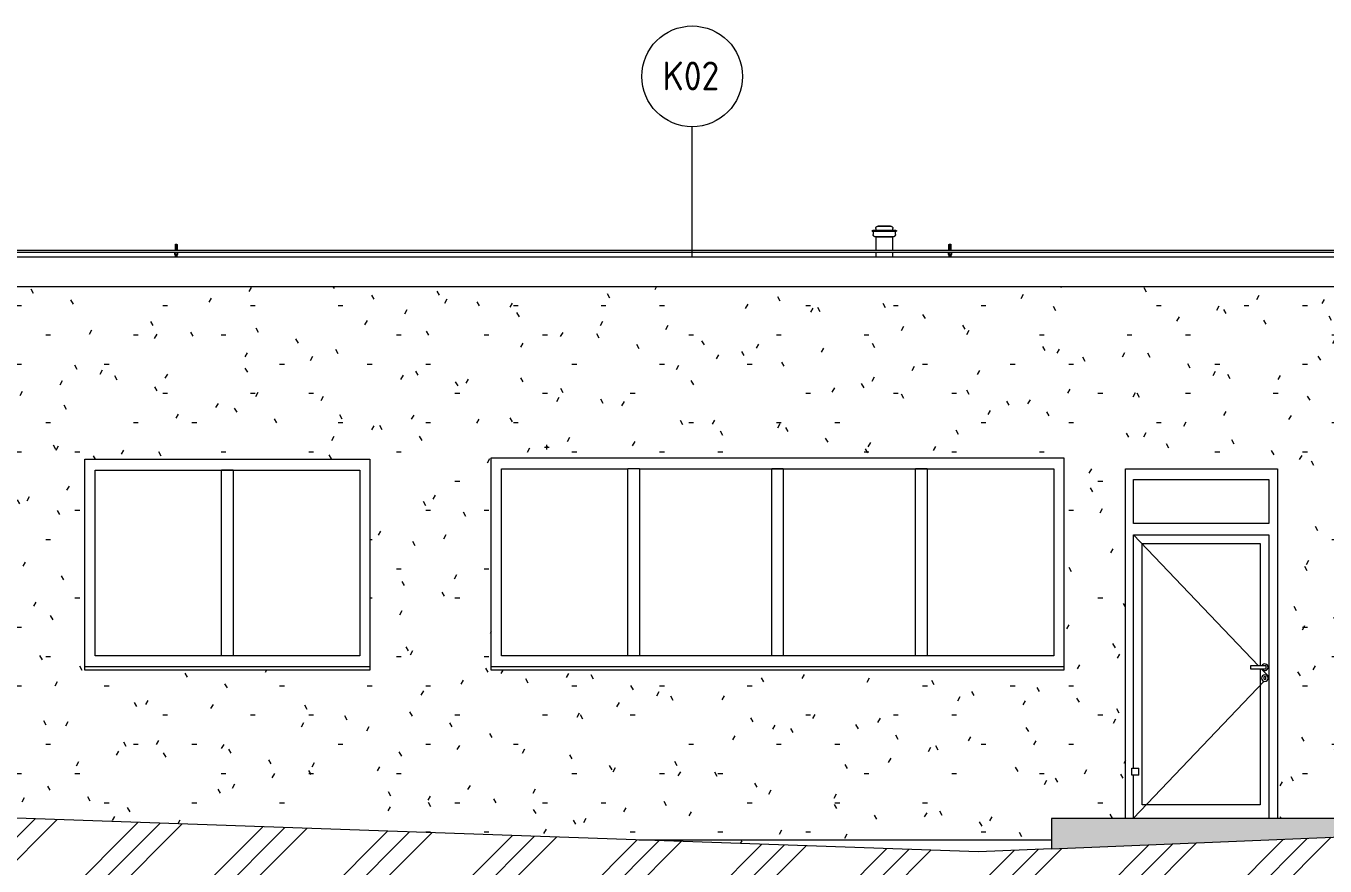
# Model space of a CAD drawing. Header units: millimetres. Extents: x -17526 to 472153, y -45352 to 20466.
# Drawn here: x 135753 to 144784, y 1999 to 7836 of the extents above; entities that cross this region are included whole.
import ezdxf

# ---------------------------------------------------------------- set-up
doc = ezdxf.new("R2010")
doc.units = ezdxf.units.MM
for name, color, linetype, lineweight in [('A-DETL-GENF', 92, 'Continuous', 9), ('A-DETL-THIN', 151, 'Continuous', 9), ('A-FLOR-HRAL', 11, 'Continuous', 9), ('A-GENM', 13, 'Continuous', 9), ('A-GLAZ', 151, 'Continuous', 9), ('A-ROOF-IDEN', 132, 'Continuous', 9), ('A-ROOF-OTLN', 132, 'Continuous', 9), ('A-WALL', 113, 'Continuous', 9), ('A-WALL-PATT', 111, 'Continuous', 9), ('E-POWR-CNTR', 130, 'Continuous', 9), ('E-POWR-DROP', 130, 'Continuous', 9), ('M-HVAC-CDFF', 50, 'Continuous', 9), ('Q-SPCQ', 91, 'Continuous', 9)]:
    doc.layers.add(name, color=color, linetype=linetype, lineweight=lineweight)
doc.styles.add('ISOCPEUR', font='isocpeur.ttf', dxfattribs={"width": 0.9, "height": 200})
pattern_1 = [(0, (180187.54, 0), (812.8, 203.2), [33.528, -576.072, 33.528, -576.072, -3251.2]), (0, (180187.54, 0), (812.8, 203.2), [-1219.2, 33.528, -1185.672, 33.528, -576.072, -1422.4]), (0, (180187.54, 0), (812.8, 203.2), [-3048, 33.528, -372.872, 33.528, -982.472]), (120, (180492.34, 101.6), (-582.3764, 602.30545), [33.528, -576.072, 33.528, -576.072, -3251.2]), (120, (180492.34, 101.6), (-582.3764, 602.30545), [-1219.2, 33.528, -1185.672, 33.528, -576.072, -1422.4]), (120, (180492.34, 101.6), (-582.3764, 602.30545), [-3048, 33.528, -372.872, 33.528, -982.472]), (240, (180593.94, 508), (-230.4236, -805.50545), [33.528, -576.072, 33.528, -576.072, -3251.2]), (240, (180593.94, 508), (-230.4236, -805.50545), [-1219.2, 33.528, -1185.672, 33.528, -576.072, -1422.4]), (240, (180593.94, 508), (-230.4236, -805.50545), [-3048, 33.528, -372.872, 33.528, -982.472])]

# ---------------------------------------------------------------- blocks, each defined once
blk = doc.blocks.new('OKNO_4k_ - OKNO_4k_4000x1460-1966617-Z-Nový')
at = {"layer": 'A-GLAZ'}
for p, q in [((10036.8, 3460), (10036.8, 4760)), ((10036.8, 4760), (10916.8, 4760)), ((10916.8, 3460), (10916.8, 4760)), ((10996.8, 4760), (10916.8, 4760)), ((10996.8, 4760), (13876.8, 4760)), ((10996.8, 4760), (10996.8, 3460)), ((11916.8, 3460), (11916.8, 4760)), ((11996.8, 4760), (11916.8, 4760)), ((11996.8, 4760), (11996.8, 3460)), ((12916.8, 3460), (12916.8, 4760)), ((12996.8, 4760), (12916.8, 4760)), ((12996.8, 4760), (12996.8, 3460)), ((13876.8, 4760), (13876.8, 3460)), ((10916.8, 3460), (10036.8, 3460)), ((10996.8, 3460), (10916.8, 3460)), ((13876.8, 3460), (10996.8, 3460)), ((11996.8, 3460), (11916.8, 3460)), ((12996.8, 3460), (12916.8, 3460))]:
    blk.add_line(p, q, dxfattribs=at)
blk = doc.blocks.new('OKNO_dvere vchod_1k_nadsvetlik - vstupni dvere 1100_2435-971794-Z-Nový')
at = {"layer": 'A-GLAZ'}
for p, q in [((14431.8, 4380), (14431.8, 4685)), ((14431.8, 4685), (15371.8, 4685)), ((15371.8, 4685), (15371.8, 4380)), ((15371.8, 4380), (14431.8, 4380)), ((14431.8, 2680), (14431.8, 4300)), ((14431.8, 4300), (15371.8, 4300)), ((14431.8, 4300), (15300.2, 3390)), ((15371.8, 4300), (15371.8, 2330)), ((14491.8, 2425), (14491.8, 4240)), ((14491.8, 4240), (15311.8, 4240)), ((15311.8, 4240), (15311.8, 3390)), ((15244.8, 3390), (15244.8, 3370)), ((15354.8, 3390), (15244.8, 3390)), ((15244.8, 3370), (15354.8, 3370)), ((15311.8, 3370), (15311.8, 2425)), ((15319.3, 3370), (15371.8, 3315)), ((15354.8, 3370), (15354.8, 3390)), ((15340.8, 3282.5), (14432.1, 2330.4)), ((15340.8, 3297), (15340.8, 3313)), ((15348.8, 3313), (15348.8, 3297)), ((15371.8, 3315), (15367.1, 3310.1)), ((14431.8, 2330), (14431.8, 2630)), ((15311.8, 2425), (14491.8, 2425)), ((14376.6, 2330.4), (15431.8, 2330.4))]:
    blk.add_line(p, q, dxfattribs=at)
for centre, radius, start, end in [((15344.8, 3380), 23, 0, 154.05613), ((15344.8, 3380), 23, 205.94387, 0), ((15344.8, 3305), 23, 0, 180), ((15344.8, 3305), 23, 180, 0), ((15344.8, 3313), 4, 0, 180), ((15344.8, 3297), 4, 180, 0)]:
    blk.add_arc(centre, radius, start, end, dxfattribs=at)
blk = doc.blocks.new('OKNO_2k_ - OKNO_2k_2000x1450-1963727-Z-Nový')
at = {"layer": 'A-GLAZ'}
for p, q in [((1611.8, 3460), (1611.8, 4750)), ((1611.8, 4750), (3451.8, 4750)), ((2491.8, 3460), (2491.8, 4750)), ((2571.8, 4750), (2491.8, 4750)), ((2571.8, 4750), (2571.8, 3460)), ((3451.8, 4750), (3451.8, 3460)), ((3451.8, 3460), (1611.8, 3460)), ((2571.8, 3460), (2491.8, 3460))]:
    blk.add_line(p, q, dxfattribs=at)
blk = doc.blocks.new('parapet_ext - parapet_ext-1802078-Z-Nový')
at = {"layer": 'Q-SPCQ'}
for p, q in [((1541.8, 3360), (1541.8, 3382)), ((3521.8, 3382), (1541.8, 3382)), ((3521.8, 3360), (1541.8, 3360)), ((3521.8, 3382), (3521.8, 3360))]:
    blk.add_line(p, q, dxfattribs=at)
blk = doc.blocks.new('parapet_ext - parapet_ext-1802076-Z-Nový')
at = {"layer": 'Q-SPCQ'}
for p, q in [((9966.8, 3360), (9966.8, 3382)), ((13946.8, 3382), (9966.8, 3382)), ((13946.8, 3360), (9966.8, 3360)), ((13946.8, 3382), (13946.8, 3360))]:
    blk.add_line(p, q, dxfattribs=at)
blk = doc.blocks.new('Zábradlí - Záchytný systém kotva-V126-Z-Nový')
at = {"layer": 'A-FLOR-HRAL'}
for p, q in [((13148.9, 6257.3), (13148.9, 6249.1)), ((13158.9, 6257.3), (13148.9, 6257.3)), ((13148.9, 6249.1), (13158.9, 6249.1)), ((13153.9, 6249.1), (13153.9, 6229.6)), ((13168.9, 6257.3), (13158.9, 6257.3)), ((13158.9, 6249.1), (13168.9, 6249.1)), ((13163.9, 6229.6), (13163.9, 6249.1)), ((13168.9, 6249.1), (13168.9, 6257.3))]:
    blk.add_line(p, q, dxfattribs=at)
at = {"layer": 'A-FLOR-HRAL', "flags": 128}
for points in [[(13154.9, 6315.8), (13154.9, 6315.9), (13154.9, 6316.1), (13154.9, 6316.2), (13155, 6316.4), (13155, 6316.5), (13155, 6316.7), (13155.1, 6316.9), (13155.1, 6317), (13155.2, 6317.2), (13155.2, 6317.3), (13155.3, 6317.5), (13155.4, 6317.6), (13155.4, 6317.7), (13155.5, 6317.9), (13155.6, 6318), (13155.7, 6318.1), (13155.8, 6318.3), (13155.9, 6318.4), (13156, 6318.5), (13156.1, 6318.6), (13156.2, 6318.7), (13156.4, 6318.8), (13156.5, 6318.9), (13156.6, 6319), (13156.8, 6319.1), (13156.9, 6319.2), (13157, 6319.3), (13157.2, 6319.4), (13157.3, 6319.4), (13157.5, 6319.5), (13157.6, 6319.5), (13157.8, 6319.6), (13157.9, 6319.6), (13158.1, 6319.7), (13158.2, 6319.7), (13158.4, 6319.7), (13158.6, 6319.7), (13158.7, 6319.7), (13158.9, 6319.8), (13159, 6319.7), (13159.2, 6319.7), (13159.4, 6319.7), (13159.5, 6319.7), (13159.7, 6319.7), (13159.8, 6319.6), (13160, 6319.6), (13160.1, 6319.6), (13160.3, 6319.5), (13160.4, 6319.5), (13160.6, 6319.4), (13160.7, 6319.3), (13160.9, 6319.2), (13161, 6319.2), (13161.1, 6319.1), (13161.3, 6319), (13161.4, 6318.9), (13161.5, 6318.8), (13161.6, 6318.7), (13161.8, 6318.6), (13161.9, 6318.5), (13162, 6318.3), (13162.1, 6318.2), (13162.2, 6318.1), (13162.3, 6317.9), (13162.3, 6317.8), (13162.4, 6317.7), (13162.5, 6317.5), (13162.6, 6317.4), (13162.6, 6317.2), (13162.7, 6317.1), (13162.7, 6316.9), (13162.8, 6316.8), (13162.8, 6316.6), (13162.9, 6316.5), (13162.9, 6316.3), (13162.9, 6316.2), (13162.9, 6316), (13162.9, 6315.8), (13162.9, 6315.8)], [(13154.9, 6315.8), (13154.9, 6315.7), (13154.9, 6315.7), (13154.9, 6315.6), (13154.9, 6315.5), (13154.9, 6315.4), (13154.9, 6315.3), (13154.9, 6315.1), (13154.9, 6314.9), (13154.9, 6314.7), (13154.9, 6314.4), (13154.9, 6314.1), (13154.9, 6313.8), (13154.9, 6313.5), (13154.9, 6313.2), (13154.9, 6312.8), (13154.9, 6312.4), (13154.9, 6312), (13154.9, 6311.6), (13154.9, 6311.1), (13154.9, 6310.6), (13154.9, 6310.1), (13154.9, 6309.6), (13154.9, 6309.1), (13154.9, 6308.5), (13154.9, 6308), (13154.9, 6307.4), (13154.9, 6306.8), (13154.9, 6306.2), (13154.9, 6305.6), (13154.9, 6305), (13154.9, 6304.3), (13154.9, 6303.7), (13154.9, 6303), (13154.9, 6302.4), (13154.9, 6301.7), (13154.9, 6301), (13154.9, 6300.4), (13154.9, 6299.7), (13154.9, 6299), (13154.9, 6298.8)], [(13154.9, 6298.8), (13154.9, 6299.5), (13154.9, 6300.2), (13154.9, 6300.9), (13154.9, 6301.5), (13154.9, 6302.2), (13154.9, 6302.9), (13154.9, 6303.5), (13154.9, 6304.2), (13154.9, 6304.8), (13154.9, 6305.4), (13154.9, 6306), (13154.9, 6306.7), (13154.9, 6307.2), (13154.9, 6307.8), (13154.9, 6308.4), (13154.9, 6308.9), (13154.9, 6309.5), (13154.9, 6310), (13154.9, 6310.5), (13154.9, 6311), (13154.9, 6311.4), (13154.9, 6311.9), (13154.9, 6312.3), (13154.9, 6312.7), (13154.9, 6313.1), (13154.9, 6313.4), (13154.9, 6313.8), (13154.9, 6314.1), (13154.9, 6314.3), (13154.9, 6314.6), (13154.9, 6314.8), (13154.9, 6315), (13154.9, 6315.2), (13154.9, 6315.4), (13154.9, 6315.5), (13154.9, 6315.6), (13154.9, 6315.7), (13154.9, 6315.7), (13154.9, 6315.8)], [(13154.9, 6281.9), (13154.9, 6281.9), (13154.9, 6282), (13154.9, 6282.1), (13154.9, 6282.1), (13154.9, 6282.3), (13154.9, 6282.4), (13154.9, 6282.6), (13154.9, 6282.8), (13154.9, 6283), (13154.9, 6283.3), (13154.9, 6283.5), (13154.9, 6283.8), (13154.9, 6284.2), (13154.9, 6284.5), (13154.9, 6284.9), (13154.9, 6285.3), (13154.9, 6285.7), (13154.9, 6286.1), (13154.9, 6286.6), (13154.9, 6287.1), (13154.9, 6287.6), (13154.9, 6288.1), (13154.9, 6288.6), (13154.9, 6289.1), (13154.9, 6289.7), (13154.9, 6290.3), (13154.9, 6290.9), (13154.9, 6291.5), (13154.9, 6292.1), (13154.9, 6292.7), (13154.9, 6293.3), (13154.9, 6294), (13154.9, 6294.6), (13154.9, 6295.3), (13154.9, 6296), (13154.9, 6296.6), (13154.9, 6297.3), (13154.9, 6298), (13154.9, 6298.7), (13154.9, 6298.8)], [(13154.9, 6298.8), (13154.9, 6298.2), (13154.9, 6297.5), (13154.9, 6296.8), (13154.9, 6296.1), (13154.9, 6295.5), (13154.9, 6294.8), (13154.9, 6294.2), (13154.9, 6293.5), (13154.9, 6292.9), (13154.9, 6292.3), (13154.9, 6291.6), (13154.9, 6291), (13154.9, 6290.4), (13154.9, 6289.9), (13154.9, 6289.3), (13154.9, 6288.7), (13154.9, 6288.2), (13154.9, 6287.7), (13154.9, 6287.2), (13154.9, 6286.7), (13154.9, 6286.3), (13154.9, 6285.8), (13154.9, 6285.4), (13154.9, 6285), (13154.9, 6284.6), (13154.9, 6284.3), (13154.9, 6283.9), (13154.9, 6283.6), (13154.9, 6283.3), (13154.9, 6283.1), (13154.9, 6282.8), (13154.9, 6282.6), (13154.9, 6282.5), (13154.9, 6282.3), (13154.9, 6282.2), (13154.9, 6282.1), (13154.9, 6282), (13154.9, 6282), (13154.9, 6281.9)], [(13162.9, 6281.9), (13162.9, 6281.8), (13162.9, 6281.6), (13162.9, 6281.5), (13162.9, 6281.3), (13162.8, 6281.1), (13162.8, 6281), (13162.8, 6280.8), (13162.7, 6280.7), (13162.7, 6280.5), (13162.6, 6280.4), (13162.5, 6280.2), (13162.5, 6280.1), (13162.4, 6279.9), (13162.3, 6279.8), (13162.2, 6279.7), (13162.1, 6279.5), (13162, 6279.4), (13161.9, 6279.3), (13161.8, 6279.2), (13161.7, 6279.1), (13161.6, 6279), (13161.5, 6278.8), (13161.3, 6278.7), (13161.2, 6278.7), (13161.1, 6278.6), (13160.9, 6278.5), (13160.8, 6278.4), (13160.7, 6278.3), (13160.5, 6278.3), (13160.4, 6278.2), (13160.2, 6278.1), (13160.1, 6278.1), (13159.9, 6278.1), (13159.8, 6278), (13159.6, 6278), (13159.4, 6278), (13159.3, 6277.9), (13159.1, 6277.9), (13159, 6277.9), (13158.8, 6277.9), (13158.6, 6277.9), (13158.5, 6278), (13158.3, 6278), (13158.2, 6278), (13158, 6278), (13157.9, 6278.1), (13157.7, 6278.1), (13157.5, 6278.2), (13157.4, 6278.2), (13157.3, 6278.3), (13157.1, 6278.4), (13157, 6278.4), (13156.8, 6278.5), (13156.7, 6278.6), (13156.6, 6278.7), (13156.4, 6278.8), (13156.3, 6278.9), (13156.2, 6279), (13156.1, 6279.1), (13156, 6279.2), (13155.9, 6279.4), (13155.8, 6279.5), (13155.7, 6279.6), (13155.6, 6279.7), (13155.5, 6279.9), (13155.4, 6280), (13155.3, 6280.2), (13155.3, 6280.3), (13155.2, 6280.4), (13155.1, 6280.6), (13155.1, 6280.7), (13155.1, 6280.9), (13155, 6281.1), (13155, 6281.2), (13155, 6281.4), (13154.9, 6281.5), (13154.9, 6281.7), (13154.9, 6281.8), (13154.9, 6281.9)], [(13162.9, 6315.8), (13162.9, 6315.7), (13162.9, 6315.7), (13162.9, 6315.6), (13162.9, 6315.5), (13162.9, 6315.4), (13162.9, 6315.3), (13162.9, 6315.1), (13162.9, 6314.9), (13162.9, 6314.7), (13162.9, 6314.4), (13162.9, 6314.1), (13162.9, 6313.8), (13162.9, 6313.5), (13162.9, 6313.2), (13162.9, 6312.8), (13162.9, 6312.4), (13162.9, 6312), (13162.9, 6311.6), (13162.9, 6311.1), (13162.9, 6310.6), (13162.9, 6310.1), (13162.9, 6309.6), (13162.9, 6309.1), (13162.9, 6308.5), (13162.9, 6308), (13162.9, 6307.4), (13162.9, 6306.8), (13162.9, 6306.2), (13162.9, 6305.6), (13162.9, 6305), (13162.9, 6304.3), (13162.9, 6303.7), (13162.9, 6303), (13162.9, 6302.4), (13162.9, 6301.7), (13162.9, 6301), (13162.9, 6300.4), (13162.9, 6299.7), (13162.9, 6299), (13162.9, 6298.8)], [(13162.9, 6298.8), (13162.9, 6299.5), (13162.9, 6300.2), (13162.9, 6300.9), (13162.9, 6301.5), (13162.9, 6302.2), (13162.9, 6302.9), (13162.9, 6303.5), (13162.9, 6304.2), (13162.9, 6304.8), (13162.9, 6305.4), (13162.9, 6306), (13162.9, 6306.7), (13162.9, 6307.2), (13162.9, 6307.8), (13162.9, 6308.4), (13162.9, 6308.9), (13162.9, 6309.5), (13162.9, 6310), (13162.9, 6310.5), (13162.9, 6311), (13162.9, 6311.4), (13162.9, 6311.9), (13162.9, 6312.3), (13162.9, 6312.7), (13162.9, 6313.1), (13162.9, 6313.4), (13162.9, 6313.8), (13162.9, 6314.1), (13162.9, 6314.3), (13162.9, 6314.6), (13162.9, 6314.8), (13162.9, 6315), (13162.9, 6315.2), (13162.9, 6315.4), (13162.9, 6315.5), (13162.9, 6315.6), (13162.9, 6315.7), (13162.9, 6315.7), (13162.9, 6315.8)], [(13162.9, 6281.9), (13162.9, 6281.9), (13162.9, 6282), (13162.9, 6282.1), (13162.9, 6282.1), (13162.9, 6282.3), (13162.9, 6282.4), (13162.9, 6282.6), (13162.9, 6282.8), (13162.9, 6283), (13162.9, 6283.3), (13162.9, 6283.5), (13162.9, 6283.8), (13162.9, 6284.2), (13162.9, 6284.5), (13162.9, 6284.9), (13162.9, 6285.3), (13162.9, 6285.7), (13162.9, 6286.1), (13162.9, 6286.6), (13162.9, 6287.1), (13162.9, 6287.6), (13162.9, 6288.1), (13162.9, 6288.6), (13162.9, 6289.1), (13162.9, 6289.7), (13162.9, 6290.3), (13162.9, 6290.9), (13162.9, 6291.5), (13162.9, 6292.1), (13162.9, 6292.7), (13162.9, 6293.3), (13162.9, 6294), (13162.9, 6294.6), (13162.9, 6295.3), (13162.9, 6296), (13162.9, 6296.6), (13162.9, 6297.3), (13162.9, 6298), (13162.9, 6298.7), (13162.9, 6298.8)], [(13162.9, 6298.8), (13162.9, 6298.2), (13162.9, 6297.5), (13162.9, 6296.8), (13162.9, 6296.1), (13162.9, 6295.5), (13162.9, 6294.8), (13162.9, 6294.2), (13162.9, 6293.5), (13162.9, 6292.9), (13162.9, 6292.3), (13162.9, 6291.6), (13162.9, 6291), (13162.9, 6290.4), (13162.9, 6289.9), (13162.9, 6289.3), (13162.9, 6288.7), (13162.9, 6288.2), (13162.9, 6287.7), (13162.9, 6287.2), (13162.9, 6286.7), (13162.9, 6286.3), (13162.9, 6285.8), (13162.9, 6285.4), (13162.9, 6285), (13162.9, 6284.6), (13162.9, 6284.3), (13162.9, 6283.9), (13162.9, 6283.6), (13162.9, 6283.3), (13162.9, 6283.1), (13162.9, 6282.8), (13162.9, 6282.6), (13162.9, 6282.5), (13162.9, 6282.3), (13162.9, 6282.2), (13162.9, 6282.1), (13162.9, 6282), (13162.9, 6282), (13162.9, 6281.9)]]:
    blk.add_lwpolyline(points, dxfattribs=at)
blk = doc.blocks.new('Zábradlí - Záchytný systém kotva-V127-Z-Nový')
at = {"layer": 'A-FLOR-HRAL'}
for p, q in [((7764.5, 6257.3), (7764.5, 6249.1)), ((7767.4, 6257.3), (7764.5, 6257.3)), ((7764.5, 6249.1), (7767.4, 6249.1)), ((7769.5, 6249.1), (7769.5, 6229.6))]:
    blk.add_line(p, q, dxfattribs=at)
at = {"layer": 'A-FLOR-HRAL', "flags": 128}
for points in [[(7770.5, 6315.8), (7770.5, 6315.9), (7770.5, 6316.1), (7770.6, 6316.2), (7770.6, 6316.4), (7770.6, 6316.5), (7770.6, 6316.7), (7770.7, 6316.9), (7770.7, 6317), (7770.8, 6317.2), (7770.8, 6317.3), (7770.9, 6317.5), (7771, 6317.6), (7771.1, 6317.7), (7771.1, 6317.9), (7771.2, 6318), (7771.3, 6318.1), (7771.4, 6318.3), (7771.5, 6318.4), (7771.6, 6318.5), (7771.7, 6318.6), (7771.9, 6318.7), (7772, 6318.8), (7772.1, 6318.9), (7772.2, 6319), (7772.4, 6319.1), (7772.5, 6319.2), (7772.6, 6319.3), (7772.8, 6319.4), (7772.9, 6319.4), (7773.1, 6319.5), (7773.2, 6319.5), (7773.4, 6319.6), (7773.5, 6319.6), (7773.7, 6319.7), (7773.8, 6319.7), (7774, 6319.7), (7774.2, 6319.7), (7774.3, 6319.7), (7774.5, 6319.8), (7774.6, 6319.7), (7774.8, 6319.7), (7775, 6319.7), (7775.1, 6319.7), (7775.3, 6319.7), (7775.4, 6319.6), (7775.6, 6319.6), (7775.7, 6319.6), (7775.9, 6319.5), (7776, 6319.5)], [(7770.5, 6315.8), (7770.5, 6315.7), (7770.5, 6315.7), (7770.5, 6315.6), (7770.5, 6315.5), (7770.5, 6315.4), (7770.5, 6315.3), (7770.5, 6315.1), (7770.5, 6314.9), (7770.5, 6314.7), (7770.5, 6314.4), (7770.5, 6314.1), (7770.5, 6313.8), (7770.5, 6313.5), (7770.5, 6313.2), (7770.5, 6312.8), (7770.5, 6312.4), (7770.5, 6312), (7770.5, 6311.6), (7770.5, 6311.1), (7770.5, 6310.6), (7770.5, 6310.1), (7770.5, 6309.6), (7770.5, 6309.1), (7770.5, 6308.5), (7770.5, 6308), (7770.5, 6307.4), (7770.5, 6306.8), (7770.5, 6306.2), (7770.5, 6305.6), (7770.5, 6305), (7770.5, 6304.3), (7770.5, 6303.7), (7770.5, 6303), (7770.5, 6302.4), (7770.5, 6301.7), (7770.5, 6301), (7770.5, 6300.4), (7770.5, 6299.7), (7770.5, 6299), (7770.5, 6298.8)], [(7770.5, 6298.8), (7770.5, 6299.5), (7770.5, 6300.2), (7770.5, 6300.9), (7770.5, 6301.5), (7770.5, 6302.2), (7770.5, 6302.9), (7770.5, 6303.5), (7770.5, 6304.2), (7770.5, 6304.8), (7770.5, 6305.4), (7770.5, 6306), (7770.5, 6306.7), (7770.5, 6307.2), (7770.5, 6307.8), (7770.5, 6308.4), (7770.5, 6308.9), (7770.5, 6309.5), (7770.5, 6310), (7770.5, 6310.5), (7770.5, 6311), (7770.5, 6311.4), (7770.5, 6311.9), (7770.5, 6312.3), (7770.5, 6312.7), (7770.5, 6313.1), (7770.5, 6313.4), (7770.5, 6313.8), (7770.5, 6314.1), (7770.5, 6314.3), (7770.5, 6314.6), (7770.5, 6314.8), (7770.5, 6315), (7770.5, 6315.2), (7770.5, 6315.4), (7770.5, 6315.5), (7770.5, 6315.6), (7770.5, 6315.7), (7770.5, 6315.7), (7770.5, 6315.8)], [(7770.5, 6281.9), (7770.5, 6281.9), (7770.5, 6282), (7770.5, 6282.1), (7770.5, 6282.1), (7770.5, 6282.3), (7770.5, 6282.4), (7770.5, 6282.6), (7770.5, 6282.8), (7770.5, 6283), (7770.5, 6283.3), (7770.5, 6283.5), (7770.5, 6283.8), (7770.5, 6284.2), (7770.5, 6284.5), (7770.5, 6284.9), (7770.5, 6285.3), (7770.5, 6285.7), (7770.5, 6286.1), (7770.5, 6286.6), (7770.5, 6287.1), (7770.5, 6287.6), (7770.5, 6288.1), (7770.5, 6288.6), (7770.5, 6289.1), (7770.5, 6289.7), (7770.5, 6290.3), (7770.5, 6290.9), (7770.5, 6291.5), (7770.5, 6292.1), (7770.5, 6292.7), (7770.5, 6293.3), (7770.5, 6294), (7770.5, 6294.6), (7770.5, 6295.3), (7770.5, 6296), (7770.5, 6296.6), (7770.5, 6297.3), (7770.5, 6298), (7770.5, 6298.7), (7770.5, 6298.8)], [(7770.5, 6298.8), (7770.5, 6298.2), (7770.5, 6297.5), (7770.5, 6296.8), (7770.5, 6296.1), (7770.5, 6295.5), (7770.5, 6294.8), (7770.5, 6294.2), (7770.5, 6293.5), (7770.5, 6292.9), (7770.5, 6292.3), (7770.5, 6291.6), (7770.5, 6291), (7770.5, 6290.4), (7770.5, 6289.9), (7770.5, 6289.3), (7770.5, 6288.7), (7770.5, 6288.2), (7770.5, 6287.7), (7770.5, 6287.2), (7770.5, 6286.7), (7770.5, 6286.3), (7770.5, 6285.8), (7770.5, 6285.4), (7770.5, 6285), (7770.5, 6284.6), (7770.5, 6284.3), (7770.5, 6283.9), (7770.5, 6283.6), (7770.5, 6283.3), (7770.5, 6283.1), (7770.5, 6282.8), (7770.5, 6282.6), (7770.5, 6282.5), (7770.5, 6282.3), (7770.5, 6282.2), (7770.5, 6282.1), (7770.5, 6282), (7770.5, 6282), (7770.5, 6281.9)], [(7777.2, 6279), (7777.1, 6278.8), (7776.9, 6278.7), (7776.8, 6278.7), (7776.7, 6278.6), (7776.6, 6278.5), (7776.4, 6278.4), (7776.3, 6278.3), (7776.1, 6278.3), (7776, 6278.2), (7775.8, 6278.1), (7775.7, 6278.1), (7775.5, 6278.1), (7775.4, 6278), (7775.2, 6278), (7775, 6278), (7774.9, 6277.9), (7774.7, 6277.9), (7774.6, 6277.9), (7774.4, 6277.9), (7774.2, 6277.9), (7774.1, 6278), (7773.9, 6278), (7773.8, 6278), (7773.6, 6278), (7773.5, 6278.1), (7773.3, 6278.1), (7773.2, 6278.2), (7773, 6278.2), (7772.9, 6278.3), (7772.7, 6278.4), (7772.6, 6278.4), (7772.4, 6278.5), (7772.3, 6278.6), (7772.2, 6278.7), (7772, 6278.8), (7771.9, 6278.9), (7771.8, 6279), (7771.7, 6279.1), (7771.6, 6279.2), (7771.5, 6279.4), (7771.4, 6279.5), (7771.3, 6279.6), (7771.2, 6279.7), (7771.1, 6279.9), (7771, 6280), (7770.9, 6280.2), (7770.9, 6280.3), (7770.8, 6280.4), (7770.8, 6280.6), (7770.7, 6280.7), (7770.7, 6280.9), (7770.6, 6281.1), (7770.6, 6281.2), (7770.6, 6281.4), (7770.5, 6281.5), (7770.5, 6281.7), (7770.5, 6281.8), (7770.5, 6281.9)]]:
    blk.add_lwpolyline(points, dxfattribs=at)
blk = doc.blocks.new('Zábradlí - Záchytný systém kotva-V128-Z-Nový')
at = {"layer": 'A-FLOR-HRAL'}
for p, q in [((13142.3, 6257.3), (13142.3, 6249.1)), ((13149.2, 6257.3), (13142.3, 6257.3)), ((13142.3, 6249.1), (13149.2, 6249.1)), ((13147.3, 6249.1), (13147.3, 6229.6)), ((13156.3, 6314.6), (13156.3, 6314.8))]:
    blk.add_line(p, q, dxfattribs=at)
at = {"layer": 'A-FLOR-HRAL', "flags": 128}
for points in [[(13148.3, 6315.8), (13148.3, 6315.9), (13148.3, 6316.1), (13148.3, 6316.2), (13148.3, 6316.4), (13148.3, 6316.5), (13148.4, 6316.7), (13148.4, 6316.9), (13148.5, 6317), (13148.5, 6317.2), (13148.6, 6317.3), (13148.6, 6317.5), (13148.7, 6317.6), (13148.8, 6317.7), (13148.9, 6317.9), (13149, 6318), (13149.1, 6318.1), (13149.2, 6318.3), (13149.3, 6318.4), (13149.4, 6318.5), (13149.5, 6318.6), (13149.6, 6318.7), (13149.7, 6318.8), (13149.8, 6318.9), (13150, 6319), (13150.1, 6319.1), (13150.2, 6319.2), (13150.4, 6319.3), (13150.5, 6319.4), (13150.7, 6319.4), (13150.8, 6319.5), (13151, 6319.5), (13151.1, 6319.6), (13151.3, 6319.6), (13151.4, 6319.7), (13151.6, 6319.7), (13151.7, 6319.7), (13151.9, 6319.7), (13152.1, 6319.7), (13152.2, 6319.8), (13152.4, 6319.7), (13152.5, 6319.7), (13152.7, 6319.7), (13152.9, 6319.7), (13153, 6319.7), (13153.2, 6319.6), (13153.3, 6319.6), (13153.5, 6319.6), (13153.6, 6319.5), (13153.8, 6319.5), (13153.9, 6319.4), (13154.1, 6319.3), (13154.2, 6319.2), (13154.4, 6319.2), (13154.5, 6319.1), (13154.6, 6319), (13154.7, 6318.9), (13154.9, 6318.8), (13155, 6318.7), (13155.1, 6318.6), (13155.2, 6318.5), (13155.3, 6318.3), (13155.4, 6318.2), (13155.5, 6318.1), (13155.6, 6317.9), (13155.7, 6317.8), (13155.8, 6317.7)], [(13148.3, 6315.8), (13148.3, 6315.7), (13148.3, 6315.7), (13148.3, 6315.6), (13148.3, 6315.5), (13148.3, 6315.4), (13148.3, 6315.3), (13148.3, 6315.1), (13148.3, 6314.9), (13148.3, 6314.7), (13148.3, 6314.4), (13148.3, 6314.1), (13148.3, 6313.8), (13148.3, 6313.5), (13148.3, 6313.2), (13148.3, 6312.8), (13148.3, 6312.4), (13148.3, 6312), (13148.3, 6311.6), (13148.3, 6311.1), (13148.3, 6310.6), (13148.3, 6310.1), (13148.3, 6309.6), (13148.3, 6309.1), (13148.3, 6308.5), (13148.3, 6308), (13148.3, 6307.4), (13148.3, 6306.8), (13148.3, 6306.2), (13148.3, 6305.6), (13148.3, 6305), (13148.3, 6304.3), (13148.3, 6303.7), (13148.3, 6303), (13148.3, 6302.4), (13148.3, 6301.7), (13148.3, 6301), (13148.3, 6300.4), (13148.3, 6299.7), (13148.3, 6299), (13148.3, 6298.8)], [(13148.3, 6298.8), (13148.3, 6299.5), (13148.3, 6300.2), (13148.3, 6300.9), (13148.3, 6301.5), (13148.3, 6302.2), (13148.3, 6302.9), (13148.3, 6303.5), (13148.3, 6304.2), (13148.3, 6304.8), (13148.3, 6305.4), (13148.3, 6306), (13148.3, 6306.7), (13148.3, 6307.2), (13148.3, 6307.8), (13148.3, 6308.4), (13148.3, 6308.9), (13148.3, 6309.5), (13148.3, 6310), (13148.3, 6310.5), (13148.3, 6311), (13148.3, 6311.4), (13148.3, 6311.9), (13148.3, 6312.3), (13148.3, 6312.7), (13148.3, 6313.1), (13148.3, 6313.4), (13148.3, 6313.8), (13148.3, 6314.1), (13148.3, 6314.3), (13148.3, 6314.6), (13148.3, 6314.8), (13148.3, 6315), (13148.3, 6315.2), (13148.3, 6315.4), (13148.3, 6315.5), (13148.3, 6315.6), (13148.3, 6315.7), (13148.3, 6315.7), (13148.3, 6315.8)], [(13148.3, 6281.9), (13148.3, 6281.9), (13148.3, 6282), (13148.3, 6282.1), (13148.3, 6282.1), (13148.3, 6282.3), (13148.3, 6282.4), (13148.3, 6282.6), (13148.3, 6282.8), (13148.3, 6283), (13148.3, 6283.3), (13148.3, 6283.5), (13148.3, 6283.8), (13148.3, 6284.2), (13148.3, 6284.5), (13148.3, 6284.9), (13148.3, 6285.3), (13148.3, 6285.7), (13148.3, 6286.1), (13148.3, 6286.6), (13148.3, 6287.1), (13148.3, 6287.6), (13148.3, 6288.1), (13148.3, 6288.6), (13148.3, 6289.1), (13148.3, 6289.7), (13148.3, 6290.3), (13148.3, 6290.9), (13148.3, 6291.5), (13148.3, 6292.1), (13148.3, 6292.7), (13148.3, 6293.3), (13148.3, 6294), (13148.3, 6294.6), (13148.3, 6295.3), (13148.3, 6296), (13148.3, 6296.6), (13148.3, 6297.3), (13148.3, 6298), (13148.3, 6298.7), (13148.3, 6298.8)], [(13148.3, 6298.8), (13148.3, 6298.2), (13148.3, 6297.5), (13148.3, 6296.8), (13148.3, 6296.1), (13148.3, 6295.5), (13148.3, 6294.8), (13148.3, 6294.2), (13148.3, 6293.5), (13148.3, 6292.9), (13148.3, 6292.3), (13148.3, 6291.6), (13148.3, 6291), (13148.3, 6290.4), (13148.3, 6289.9), (13148.3, 6289.3), (13148.3, 6288.7), (13148.3, 6288.2), (13148.3, 6287.7), (13148.3, 6287.2), (13148.3, 6286.7), (13148.3, 6286.3), (13148.3, 6285.8), (13148.3, 6285.4), (13148.3, 6285), (13148.3, 6284.6), (13148.3, 6284.3), (13148.3, 6283.9), (13148.3, 6283.6), (13148.3, 6283.3), (13148.3, 6283.1), (13148.3, 6282.8), (13148.3, 6282.6), (13148.3, 6282.5), (13148.3, 6282.3), (13148.3, 6282.2), (13148.3, 6282.1), (13148.3, 6282), (13148.3, 6282), (13148.3, 6281.9)], [(13155.7, 6279.9), (13155.7, 6279.8), (13155.6, 6279.7), (13155.5, 6279.5), (13155.4, 6279.4), (13155.3, 6279.3), (13155.2, 6279.2), (13155, 6279.1), (13154.9, 6279), (13154.8, 6278.8), (13154.7, 6278.7), (13154.6, 6278.7), (13154.4, 6278.6), (13154.3, 6278.5), (13154.1, 6278.4), (13154, 6278.3), (13153.9, 6278.3), (13153.7, 6278.2), (13153.6, 6278.1), (13153.4, 6278.1), (13153.3, 6278.1), (13153.1, 6278), (13152.9, 6278), (13152.8, 6278), (13152.6, 6277.9), (13152.5, 6277.9), (13152.3, 6277.9), (13152.1, 6277.9), (13152, 6277.9), (13151.8, 6278), (13151.7, 6278), (13151.5, 6278), (13151.4, 6278), (13151.2, 6278.1), (13151, 6278.1), (13150.9, 6278.2), (13150.7, 6278.2), (13150.6, 6278.3), (13150.5, 6278.4), (13150.3, 6278.4), (13150.2, 6278.5), (13150, 6278.6), (13149.9, 6278.7), (13149.8, 6278.8), (13149.7, 6278.9), (13149.5, 6279), (13149.4, 6279.1), (13149.3, 6279.2), (13149.2, 6279.4), (13149.1, 6279.5), (13149, 6279.6), (13148.9, 6279.7), (13148.8, 6279.9), (13148.8, 6280), (13148.7, 6280.2), (13148.6, 6280.3), (13148.6, 6280.4), (13148.5, 6280.6), (13148.4, 6280.7), (13148.4, 6280.9), (13148.4, 6281.1), (13148.3, 6281.2), (13148.3, 6281.4), (13148.3, 6281.5), (13148.3, 6281.7), (13148.3, 6281.8), (13148.3, 6281.9)]]:
    blk.add_lwpolyline(points, dxfattribs=at)
blk = doc.blocks.new('Zábradlí - Zábradlí-1236403-Z-Nový')
for name, p in [('Zábradlí - Záchytný systém kotva-V127-Z-Nový', (0, 0)), ('Zábradlí - Záchytný systém kotva-V126-Z-Nový', (-5381.1, 0)), ('Zábradlí - Záchytný systém kotva-V128-Z-Nový', (0, 0)), ('Zábradlí - Záchytný systém kotva-V126-Z-Nový', (0, 0))]:
    blk.add_blockref(name, p)
blk = doc.blocks.new('Typ horního madla - Horní madlo_Vnitřní_-1236408-Z-Nový')
at = {"layer": 'A-FLOR-HRAL'}
for p, q in [((18535, 6275), (4946.6, 6275)), ((4946.6, 6265), (18535, 6265))]:
    blk.add_line(p, q, dxfattribs=at)
blk = doc.blocks.new('Komín8 - Komín8-2014626-Z-Nový')
at = {"layer": 'M-HVAC-CDFF'}
for p, q in [((12639.4, 6427.7), (12639.4, 6415.4)), ((12639.4, 6415.4), (12642.3, 6415.4)), ((12756.5, 6415.4), (12759.4, 6415.4)), ((12759.4, 6415.4), (12759.4, 6427.7)), ((12615.7, 6410), (12699.4, 6410)), ((12621.7, 6410), (12621.7, 6387.7)), ((12639.4, 6370), (12639.4, 6274.8)), ((12673.2, 6370), (12639.4, 6370)), ((12699.4, 6370), (12675.6, 6370)), ((12699.4, 6410), (12783.1, 6410)), ((12745, 6370), (12699.4, 6370)), ((12759.4, 6370), (12746.7, 6370)), ((12759.4, 6274.8), (12759.4, 6370)), ((12777.1, 6387.7), (12777.1, 6410)), ((12639.4, 6265.2), (12639.4, 6229.6)), ((12759.4, 6229.6), (12759.4, 6265.2))]:
    blk.add_line(p, q, dxfattribs=at)
at = {"layer": 'M-HVAC-CDFF', "flags": 128}
for points in [[(12614.4, 6410), (12614.4, 6410.2), (12614.4, 6410.4), (12614.5, 6410.7), (12614.5, 6410.9), (12614.5, 6411.1), (12614.6, 6411.3), (12614.6, 6411.5), (12614.7, 6411.7), (12614.8, 6411.9), (12614.8, 6412.1), (12614.9, 6412.3), (12615, 6412.5), (12615.1, 6412.7), (12615.2, 6412.9), (12615.4, 6413.1), (12615.5, 6413.2), (12615.6, 6413.4), (12615.8, 6413.6), (12615.9, 6413.7), (12616.1, 6413.9), (12616.2, 6414.1), (12616.4, 6414.2), (12616.6, 6414.3), (12616.7, 6414.5), (12616.9, 6414.6), (12617.1, 6414.7), (12617.3, 6414.8), (12617.5, 6414.9), (12617.7, 6415), (12617.9, 6415.1), (12618.1, 6415.1), (12618.3, 6415.2), (12618.5, 6415.3), (12618.7, 6415.3), (12618.9, 6415.4), (12619.1, 6415.4), (12619.4, 6415.4), (12619.6, 6415.4), (12619.8, 6415.4), (12619.9, 6415.4)], [(12619.9, 6415.4), (12619.9, 6415.4), (12620.1, 6415.4), (12620.4, 6415.4), (12620.9, 6415.4), (12621.4, 6415.4), (12622.1, 6415.4), (12623, 6415.4), (12623.9, 6415.4), (12625, 6415.4), (12626.1, 6415.4), (12627.4, 6415.4), (12628.8, 6415.4), (12630.4, 6415.4), (12632, 6415.4), (12633.8, 6415.4), (12635.6, 6415.4), (12637.6, 6415.4), (12639.6, 6415.4), (12640.9, 6415.4)], [(12699.4, 6415.4), (12696.2, 6415.4), (12693.1, 6415.4), (12689.9, 6415.4), (12686.7, 6415.4), (12683.6, 6415.4), (12680.5, 6415.4), (12677.4, 6415.4), (12674.4, 6415.4), (12671.4, 6415.4), (12668.4, 6415.4), (12665.5, 6415.4), (12662.7, 6415.4), (12659.9, 6415.4), (12657.2, 6415.4), (12654.5, 6415.4), (12651.9, 6415.4), (12649.4, 6415.4), (12647, 6415.4), (12644.6, 6415.4), (12642.3, 6415.4), (12640.2, 6415.4), (12638.1, 6415.4), (12636.1, 6415.4), (12634.2, 6415.4), (12632.5, 6415.4), (12630.8, 6415.4), (12629.2, 6415.4), (12627.8, 6415.4), (12626.5, 6415.4), (12625.3, 6415.4), (12624.2, 6415.4), (12623.2, 6415.4), (12622.3, 6415.4), (12621.6, 6415.4), (12621, 6415.4), (12620.5, 6415.4), (12620.2, 6415.4), (12620, 6415.4), (12619.9, 6415.4), (12619.9, 6415.4)], [(12639.4, 6427.7), (12639.4, 6428.4), (12639.5, 6429.1), (12639.5, 6429.8), (12639.6, 6430.5), (12639.8, 6431.2), (12639.9, 6431.9), (12640.1, 6432.6), (12640.3, 6433.3), (12640.5, 6433.9), (12640.8, 6434.6), (12641.1, 6435.2), (12641.4, 6435.9), (12641.8, 6436.5), (12642.1, 6437.1), (12642.5, 6437.7), (12642.9, 6438.3), (12643.3, 6438.8), (12643.8, 6439.4), (12644.3, 6439.9), (12644.8, 6440.4), (12645.3, 6440.9), (12645.8, 6441.3), (12646.4, 6441.8), (12647, 6442.2), (12647.5, 6442.6), (12648.1, 6443), (12648.8, 6443.3), (12649.4, 6443.6), (12650, 6443.9), (12650.7, 6444.2), (12651.4, 6444.4), (12652, 6444.7), (12652.7, 6444.8), (12653.4, 6445), (12654.1, 6445.1), (12654.8, 6445.2), (12655.5, 6445.3), (12656.2, 6445.4), (12656.9, 6445.4), (12657.1, 6445.4)], [(12657.1, 6445.4), (12657.1, 6445.4), (12657.2, 6445.4), (12657.4, 6445.4), (12657.6, 6445.4), (12657.9, 6445.4), (12658.3, 6445.4), (12658.7, 6445.4), (12659.2, 6445.4), (12659.8, 6445.4), (12660.4, 6445.4), (12661.1, 6445.4), (12661.9, 6445.4), (12662.7, 6445.4), (12663.6, 6445.4), (12664.5, 6445.4), (12665.5, 6445.4), (12666.5, 6445.4), (12667.6, 6445.4), (12668.7, 6445.4), (12669.9, 6445.4), (12671.2, 6445.4), (12672.5, 6445.4), (12673.8, 6445.4), (12675.1, 6445.4), (12676.5, 6445.4), (12678, 6445.4), (12679.5, 6445.4), (12681, 6445.4), (12682.5, 6445.4), (12684.1, 6445.4), (12685.7, 6445.4), (12687.3, 6445.4), (12688.9, 6445.4), (12690.6, 6445.4), (12692.2, 6445.4), (12693.9, 6445.4), (12695.6, 6445.4), (12697.3, 6445.4), (12699, 6445.4), (12699.4, 6445.4)], [(12699.4, 6445.4), (12697.7, 6445.4), (12696, 6445.4), (12694.3, 6445.4), (12692.7, 6445.4), (12691, 6445.4), (12689.4, 6445.4), (12687.7, 6445.4), (12686.1, 6445.4), (12684.5, 6445.4), (12682.9, 6445.4), (12681.4, 6445.4), (12679.9, 6445.4), (12678.4, 6445.4), (12676.9, 6445.4), (12675.5, 6445.4), (12674.1, 6445.4), (12672.8, 6445.4), (12671.5, 6445.4), (12670.3, 6445.4), (12669.1, 6445.4), (12667.9, 6445.4), (12666.8, 6445.4), (12665.7, 6445.4), (12664.7, 6445.4), (12663.8, 6445.4), (12662.9, 6445.4), (12662.1, 6445.4), (12661.3, 6445.4), (12660.6, 6445.4), (12660, 6445.4), (12659.4, 6445.4), (12658.9, 6445.4), (12658.4, 6445.4), (12658, 6445.4), (12657.7, 6445.4), (12657.5, 6445.4), (12657.3, 6445.4), (12657.1, 6445.4), (12657.1, 6445.4), (12657.1, 6445.4)], [(12741.7, 6445.4), (12741.7, 6445.4), (12741.6, 6445.4), (12741.4, 6445.4), (12741.2, 6445.4), (12740.9, 6445.4), (12740.5, 6445.4), (12740.1, 6445.4), (12739.6, 6445.4), (12739, 6445.4), (12738.4, 6445.4), (12737.7, 6445.4), (12737, 6445.4), (12736.1, 6445.4), (12735.3, 6445.4), (12734.3, 6445.4), (12733.4, 6445.4), (12732.3, 6445.4), (12731.2, 6445.4), (12730.1, 6445.4), (12728.9, 6445.4), (12727.7, 6445.4), (12726.4, 6445.4), (12725.1, 6445.4), (12723.7, 6445.4), (12722.3, 6445.4), (12720.8, 6445.4), (12719.4, 6445.4), (12717.9, 6445.4), (12716.3, 6445.4), (12714.8, 6445.4), (12713.2, 6445.4), (12711.6, 6445.4), (12709.9, 6445.4), (12708.3, 6445.4), (12706.6, 6445.4), (12704.9, 6445.4), (12703.3, 6445.4), (12701.6, 6445.4), (12699.9, 6445.4), (12699.4, 6445.4)], [(12699.4, 6445.4), (12701.1, 6445.4), (12702.8, 6445.4), (12704.5, 6445.4), (12706.2, 6445.4), (12707.8, 6445.4), (12709.5, 6445.4), (12711.1, 6445.4), (12712.7, 6445.4), (12714.3, 6445.4), (12715.9, 6445.4), (12717.4, 6445.4), (12719, 6445.4), (12720.4, 6445.4), (12721.9, 6445.4), (12723.3, 6445.4), (12724.7, 6445.4), (12726, 6445.4), (12727.3, 6445.4), (12728.6, 6445.4), (12729.8, 6445.4), (12730.9, 6445.4), (12732, 6445.4), (12733.1, 6445.4), (12734.1, 6445.4), (12735, 6445.4), (12735.9, 6445.4), (12736.7, 6445.4), (12737.5, 6445.4), (12738.2, 6445.4), (12738.9, 6445.4), (12739.4, 6445.4), (12740, 6445.4), (12740.4, 6445.4), (12740.8, 6445.4), (12741.1, 6445.4), (12741.4, 6445.4), (12741.6, 6445.4), (12741.7, 6445.4), (12741.7, 6445.4), (12741.7, 6445.4)], [(12779, 6415.4), (12778.9, 6415.4), (12778.7, 6415.4), (12778.4, 6415.4), (12778, 6415.4), (12777.4, 6415.4), (12776.7, 6415.4), (12775.9, 6415.4), (12774.9, 6415.4), (12773.9, 6415.4), (12772.7, 6415.4), (12771.4, 6415.4), (12770, 6415.4), (12768.5, 6415.4), (12766.8, 6415.4), (12765.1, 6415.4), (12763.2, 6415.4), (12761.3, 6415.4), (12759.2, 6415.4), (12757.1, 6415.4), (12754.8, 6415.4), (12752.5, 6415.4), (12750.1, 6415.4), (12747.6, 6415.4), (12745, 6415.4), (12742.4, 6415.4), (12739.7, 6415.4), (12736.9, 6415.4), (12734.1, 6415.4), (12731.2, 6415.4), (12728.2, 6415.4), (12725.3, 6415.4), (12722.2, 6415.4), (12719.2, 6415.4), (12716.1, 6415.4), (12712.9, 6415.4), (12709.8, 6415.4), (12706.6, 6415.4), (12703.5, 6415.4), (12700.3, 6415.4), (12699.4, 6415.4)], [(12741.7, 6445.4), (12742.4, 6445.4), (12743.2, 6445.3), (12743.9, 6445.3), (12744.6, 6445.2), (12745.3, 6445), (12745.9, 6444.9), (12746.6, 6444.7), (12747.3, 6444.5), (12748, 6444.3), (12748.6, 6444), (12749.3, 6443.7), (12749.9, 6443.4), (12750.5, 6443.1), (12751.1, 6442.7), (12751.7, 6442.3), (12752.3, 6441.9), (12752.9, 6441.5), (12753.4, 6441), (12753.9, 6440.5), (12754.4, 6440), (12754.9, 6439.5), (12755.4, 6439), (12755.8, 6438.4), (12756.2, 6437.9), (12756.6, 6437.3), (12757, 6436.7), (12757.3, 6436.1), (12757.7, 6435.4), (12757.9, 6434.8), (12758.2, 6434.1), (12758.5, 6433.5), (12758.7, 6432.8), (12758.9, 6432.1), (12759, 6431.4), (12759.2, 6430.7), (12759.3, 6430), (12759.3, 6429.3), (12759.4, 6428.6), (12759.4, 6427.9), (12759.4, 6427.7)], [(12758.7, 6415.4), (12760.7, 6415.4), (12762.7, 6415.4), (12764.6, 6415.4), (12766.4, 6415.4), (12768, 6415.4), (12769.6, 6415.4), (12771, 6415.4), (12772.4, 6415.4), (12773.6, 6415.4), (12774.7, 6415.4), (12775.6, 6415.4), (12776.5, 6415.4), (12777.2, 6415.4), (12777.8, 6415.4), (12778.3, 6415.4), (12778.6, 6415.4), (12778.9, 6415.4), (12779, 6415.4), (12779, 6415.4)], [(12779, 6415.4), (12779.2, 6415.4), (12779.4, 6415.4), (12779.6, 6415.4), (12779.8, 6415.4), (12780.1, 6415.3), (12780.3, 6415.3), (12780.5, 6415.2), (12780.7, 6415.2), (12780.9, 6415.1), (12781.1, 6415), (12781.3, 6414.9), (12781.5, 6414.8), (12781.7, 6414.7), (12781.9, 6414.6), (12782, 6414.5), (12782.2, 6414.4), (12782.4, 6414.2), (12782.6, 6414.1), (12782.7, 6413.9), (12782.9, 6413.8), (12783, 6413.6), (12783.2, 6413.5), (12783.3, 6413.3), (12783.4, 6413.1), (12783.6, 6412.9), (12783.7, 6412.8), (12783.8, 6412.6), (12783.9, 6412.4), (12784, 6412.2), (12784, 6412), (12784.1, 6411.8), (12784.2, 6411.6), (12784.2, 6411.4), (12784.3, 6411.1), (12784.3, 6410.9), (12784.4, 6410.7), (12784.4, 6410.5), (12784.4, 6410.3), (12784.4, 6410.1), (12784.4, 6410)], [(12639.4, 6370), (12638.7, 6370), (12638, 6370.1), (12637.3, 6370.1), (12636.6, 6370.2), (12635.9, 6370.4), (12635.2, 6370.5), (12634.5, 6370.7), (12633.9, 6370.9), (12633.2, 6371.1), (12632.5, 6371.4), (12631.9, 6371.7), (12631.3, 6372), (12630.6, 6372.3), (12630, 6372.7), (12629.4, 6373.1), (12628.9, 6373.5), (12628.3, 6373.9), (12627.8, 6374.4), (12627.2, 6374.9), (12626.7, 6375.4), (12626.3, 6375.9), (12625.8, 6376.4), (12625.4, 6377), (12624.9, 6377.5), (12624.5, 6378.1), (12624.2, 6378.7), (12623.8, 6379.3), (12623.5, 6380), (12623.2, 6380.6), (12622.9, 6381.3), (12622.7, 6381.9), (12622.5, 6382.6), (12622.3, 6383.3), (12622.1, 6384), (12622, 6384.7), (12621.9, 6385.4), (12621.8, 6386.1), (12621.8, 6386.8), (12621.7, 6387.5), (12621.7, 6387.7)], [(12639.4, 6370), (12639.5, 6370), (12639.6, 6370), (12639.8, 6370), (12640.2, 6370), (12640.6, 6370), (12641.1, 6370), (12641.8, 6370), (12642.5, 6370), (12643.3, 6370), (12644.2, 6370), (12645.1, 6370), (12646.2, 6370), (12647.3, 6370), (12648.6, 6370), (12649.9, 6370), (12651.3, 6370), (12652.8, 6370), (12654.3, 6370), (12655.9, 6370), (12657.6, 6370), (12659.4, 6370), (12661.2, 6370), (12663.1, 6370), (12665, 6370), (12667, 6370), (12669, 6370), (12671.1, 6370), (12673.3, 6370), (12675.5, 6370), (12677.7, 6370), (12679.9, 6370), (12682.2, 6370), (12684.5, 6370), (12686.9, 6370), (12689.2, 6370), (12691.6, 6370), (12694, 6370), (12696.4, 6370), (12698.8, 6370), (12699.4, 6370)], [(12645.4, 6370), (12644.4, 6370), (12643.5, 6370), (12642.7, 6370), (12641.9, 6370), (12641.3, 6370), (12640.7, 6370), (12640.3, 6370), (12639.9, 6370), (12639.7, 6370), (12639.5, 6370), (12639.4, 6370), (12639.4, 6370)], [(12699.4, 6370), (12701.8, 6370), (12704.2, 6370), (12706.6, 6370), (12709, 6370), (12711.3, 6370), (12713.7, 6370), (12716, 6370), (12718.3, 6370), (12720.6, 6370), (12722.8, 6370), (12725, 6370), (12727.1, 6370), (12729.2, 6370), (12731.3, 6370), (12733.3, 6370), (12735.2, 6370), (12737.1, 6370), (12739, 6370), (12740.8, 6370), (12742.5, 6370), (12744.1, 6370), (12745.7, 6370), (12747.2, 6370), (12748.6, 6370), (12749.9, 6370), (12751.2, 6370), (12752.3, 6370), (12753.4, 6370), (12754.4, 6370), (12755.3, 6370), (12756.2, 6370), (12756.9, 6370), (12757.5, 6370), (12758.1, 6370), (12758.5, 6370), (12758.9, 6370), (12759.2, 6370), (12759.3, 6370), (12759.4, 6370), (12759.4, 6370)], [(12759.4, 6370), (12759.4, 6370), (12759.2, 6370), (12759, 6370), (12758.7, 6370), (12758.2, 6370), (12757.7, 6370), (12757.1, 6370), (12756.4, 6370), (12755.6, 6370), (12754.7, 6370), (12753.7, 6370)], [(12777.1, 6387.7), (12777.1, 6387), (12777, 6386.3), (12777, 6385.6), (12776.9, 6384.9), (12776.7, 6384.2), (12776.6, 6383.5), (12776.4, 6382.8), (12776.2, 6382.1), (12776, 6381.5), (12775.7, 6380.8), (12775.4, 6380.1), (12775.1, 6379.5), (12774.8, 6378.9), (12774.4, 6378.3), (12774, 6377.7), (12773.6, 6377.1), (12773.2, 6376.6), (12772.7, 6376), (12772.2, 6375.5), (12771.7, 6375), (12771.2, 6374.5), (12770.7, 6374.1), (12770.1, 6373.6), (12769.6, 6373.2), (12769, 6372.8), (12768.4, 6372.4), (12767.7, 6372.1), (12767.1, 6371.8), (12766.5, 6371.5), (12765.8, 6371.2), (12765.2, 6371), (12764.5, 6370.7), (12763.8, 6370.6), (12763.1, 6370.4), (12762.4, 6370.3), (12761.7, 6370.2), (12761, 6370.1), (12760.3, 6370), (12759.6, 6370), (12759.4, 6370)]]:
    blk.add_lwpolyline(points, dxfattribs=at)
blk = doc.blocks.new('BP_ZÁSTUPNÝ PRVEK - BP_ZÁSTUPNÝ PRVEK - Z04-2141336-Z-Nový')
at = {"layer": 'A-GENM', "color": 11}
for p, q in [((14419.2, 2680), (14469.2, 2680)), ((14419.2, 2630), (14419.2, 2680)), ((14469.2, 2630), (14419.2, 2630)), ((14469.2, 2630), (14469.2, 2680))]:
    blk.add_line(p, q, dxfattribs=at)
blk = doc.blocks.new('Popiska zakončení střešního pláště - Popiska okna_Bublina-1463073-Z-Nový')
at = {"layer": 'A-ROOF-IDEN'}
blk.add_circle((29866.9, 9714.1), 350, dxfattribs=at)

msp = doc.modelspace()

# ---------------------------------------------------------------- hatches: boundary and pattern name
at = {"layer": 'A-DETL-GENF'}
h = msp.add_hatch(dxfattribs=at)
h.set_pattern_fill('FP_115', style=0, pattern_type=2)
h.set_pattern_definition([(45, (180187.54, 0), (-449.013, 449.013), []), (45, (180346.3, 0), (0, 898.0256), []), (45, (180028.8, 0), (0, 898.0256), [])])
h.paths.add_polyline_path([(159707.7, -2011.4), (162467.4, -2011.4), (162467.4, 1954.3), (160947.1, 1954.3), (153929.8, 2076.4), (149988.1, 2076.4), (145590.8, 2230), (142373.9, 2097.6), (132629, 2438.4), (123400.1, 2846.2), (120135.8, 2445.4), (118620.3, 2445.4), (118620.3, -2011.4), (158327.9, -2011.4)])
msp.add_hatch(color=9, dxfattribs=at).paths.add_polyline_path([(142883.2, 2118.5), (144953.1, 2203.7), (144953.1, 2330), (142883.2, 2330), (142883.2, 2283)])
at = {"layer": 'A-WALL-PATT'}
h = msp.add_hatch(dxfattribs=at)
h.set_pattern_fill('FP_114', color=11, style=0, pattern_type=2)
h.set_pattern_definition(pattern_1)
h.paths.add_polyline_path([(140476.7, 2180), (142883.2, 2180), (142883.2, 2330), (143397.9, 2330), (143397.9, 4760), (144452.9, 4760), (144452.9, 2330), (144953.1, 2330), (144953.1, 6025.6), (128920.8, 6025.6), (128920.8, 2603), (129522.9, 2575.6), (129523.6, 5627.2), (129532.9, 5627.2), (129532.9, 2575.2), (132801.5, 2431.9), (140045.5, 2180), (140390.4, 2180)])
h.paths.add_polyline_path([(139183.1, 3360), (138987.9, 3360), (138987.9, 4835), (142967.9, 4835), (142967.9, 3360), (139269.3, 3360)])
h.paths.add_polyline_path([(131076.7, 3360), (130562.9, 3360), (130562.9, 4825), (132542.9, 4825), (132542.8, 3360), (131249.2, 3360)])
h.paths.add_polyline_path([(133362.9, 3360), (133362.9, 4825), (135342.9, 4825), (135342.9, 3360), (133405.1, 3360)])
h.paths.add_polyline_path([(137889.5, 3360), (136162.9, 3360), (136162.9, 4825), (138142.9, 4825), (138142.9, 3360), (137975.8, 3360)])
h.paths.add_polyline_path([(139376.2, 4901.3), (139368.9, 4902.6), (139367.5, 4903.7), (139364.9, 4910), (139367.5, 4916.3), (139371.5, 4918.7), (139376.2, 4918.3), (139378.3, 4917.8), (139382.5, 4912.3), (139381.6, 4905.5), (139377.8, 4902.6)])
h = msp.add_hatch(dxfattribs=at)
h.set_pattern_fill('FP_114', color=11, style=0, pattern_type=2)
h.set_pattern_definition(pattern_1)
h.paths.add_polyline_path([(142375.2, 2097.6), (142883.2, 2118.5), (142883.2, 2180), (140045.5, 2178.9), (142373.9, 2097.6)])
at = {"layer": 'E-POWR-DROP'}
msp.add_hatch(color=256, dxfattribs=at).paths.add_polyline_path([(139376.2, 4901.3), (139381.6, 4905.5), (139382.5, 4907.7), (139382.5, 4912.3), (139378.3, 4917.8), (139371.5, 4918.7), (139367.5, 4916.3), (139364.9, 4910), (139368.9, 4902.6), (139369.4, 4902.2), (139373.8, 4901.6)])

# ---------------------------------------------------------------- linework, layer by layer
at = {"layer": 'A-DETL-THIN'}
for p, q in [((142375.2, 2097.6), (132681.1, 2436.1)), ((144953.1, 2330), (142883.2, 2330)), ((142883.2, 2330), (142883.2, 2118.5)), ((142883.2, 2118.5), (144953.1, 2203.7)), ((142883.2, 2118.5), (142375.2, 2097.6))]:
    msp.add_line(p, q, dxfattribs=at)
at = {"layer": 'A-ROOF-IDEN'}
msp.add_line((140384.6, 6229.8), (140384.6, 7135.9), dxfattribs=at)
at = {"layer": 'A-ROOF-OTLN', "color": 11}
for p, q in [((157198.9, 6229.8), (128920.8, 6229.8)), ((128920.8, 6025.6), (145348.3, 6025.6))]:
    msp.add_line(p, q, dxfattribs=at)
at = {"layer": 'A-WALL', "color": 11}
for p, q in [((136162.9, 3382), (136162.9, 4825)), ((136162.9, 4825), (138142.9, 4825)), ((138142.9, 4825), (138142.9, 3382)), ((138987.9, 3382), (138987.9, 4835)), ((138987.9, 4835), (142967.9, 4835)), ((142967.9, 4835), (142967.9, 3382)), ((143397.9, 4760), (144452.9, 4760)), ((143397.9, 2330), (143397.9, 4760)), ((144452.9, 4760), (144452.9, 2330)), ((140014.7, 2180), (142883.2, 2180))]:
    msp.add_line(p, q, dxfattribs=at)
at = {"layer": 'E-POWR-CNTR'}
for p, q in [((139357.8, 4910), (139389.8, 4910)), ((139373.8, 4894), (139373.8, 4926))]:
    msp.add_line(p, q, dxfattribs=at)

# ---------------------------------------------------------------- block references
at = {"layer": 'A-FLOR-HRAL'}
for name in ['Typ horního madla - Horní madlo_Vnitřní_-1236408-Z-Nový', 'Zábradlí - Zábradlí-1236403-Z-Nový']:
    msp.add_blockref(name, (129021.1, 0), dxfattribs=at)
at = {"layer": 'A-GENM', "color": 11}
msp.add_blockref('BP_ZÁSTUPNÝ PRVEK - BP_ZÁSTUPNÝ PRVEK - Z04-2141336-Z-Nový', (129021.1, 0), dxfattribs=at)
at = {"layer": 'A-GLAZ'}
for name, p in [('OKNO_2k_ - OKNO_2k_2000x1450-1963727-Z-Nový', (134621.1, 0)), ('OKNO_4k_ - OKNO_4k_4000x1460-1966617-Z-Nový', (129021.1, 0)), ('OKNO_dvere vchod_1k_nadsvetlik - vstupni dvere 1100_2435-971794-Z-Nový', (129021.1, 0))]:
    msp.add_blockref(name, p, dxfattribs=at)
at = {"layer": 'A-ROOF-IDEN'}
msp.add_blockref('Popiska zakončení střešního pláště - Popiska okna_Bublina-1463073-Z-Nový', (110517.7, -2228.1), dxfattribs=at)
at = {"layer": 'M-HVAC-CDFF'}
msp.add_blockref('Komín8 - Komín8-2014626-Z-Nový', (129021.1, 0), dxfattribs=at)
at = {"layer": 'Q-SPCQ'}
for name, p in [('parapet_ext - parapet_ext-1802078-Z-Nový', (134621.1, 0)), ('parapet_ext - parapet_ext-1802076-Z-Nový', (129021.1, 0))]:
    msp.add_blockref(name, p, dxfattribs=at)

# ---------------------------------------------------------------- texts
at = {"layer": 'A-ROOF-IDEN', "insert": (140177.8, 7589), "char_height": 200, "width": 497.848, "attachment_point": 1, "style": 'ISOCPEUR'}
msp.add_mtext('K02', dxfattribs=at)

doc.saveas('drawing.dxf')
